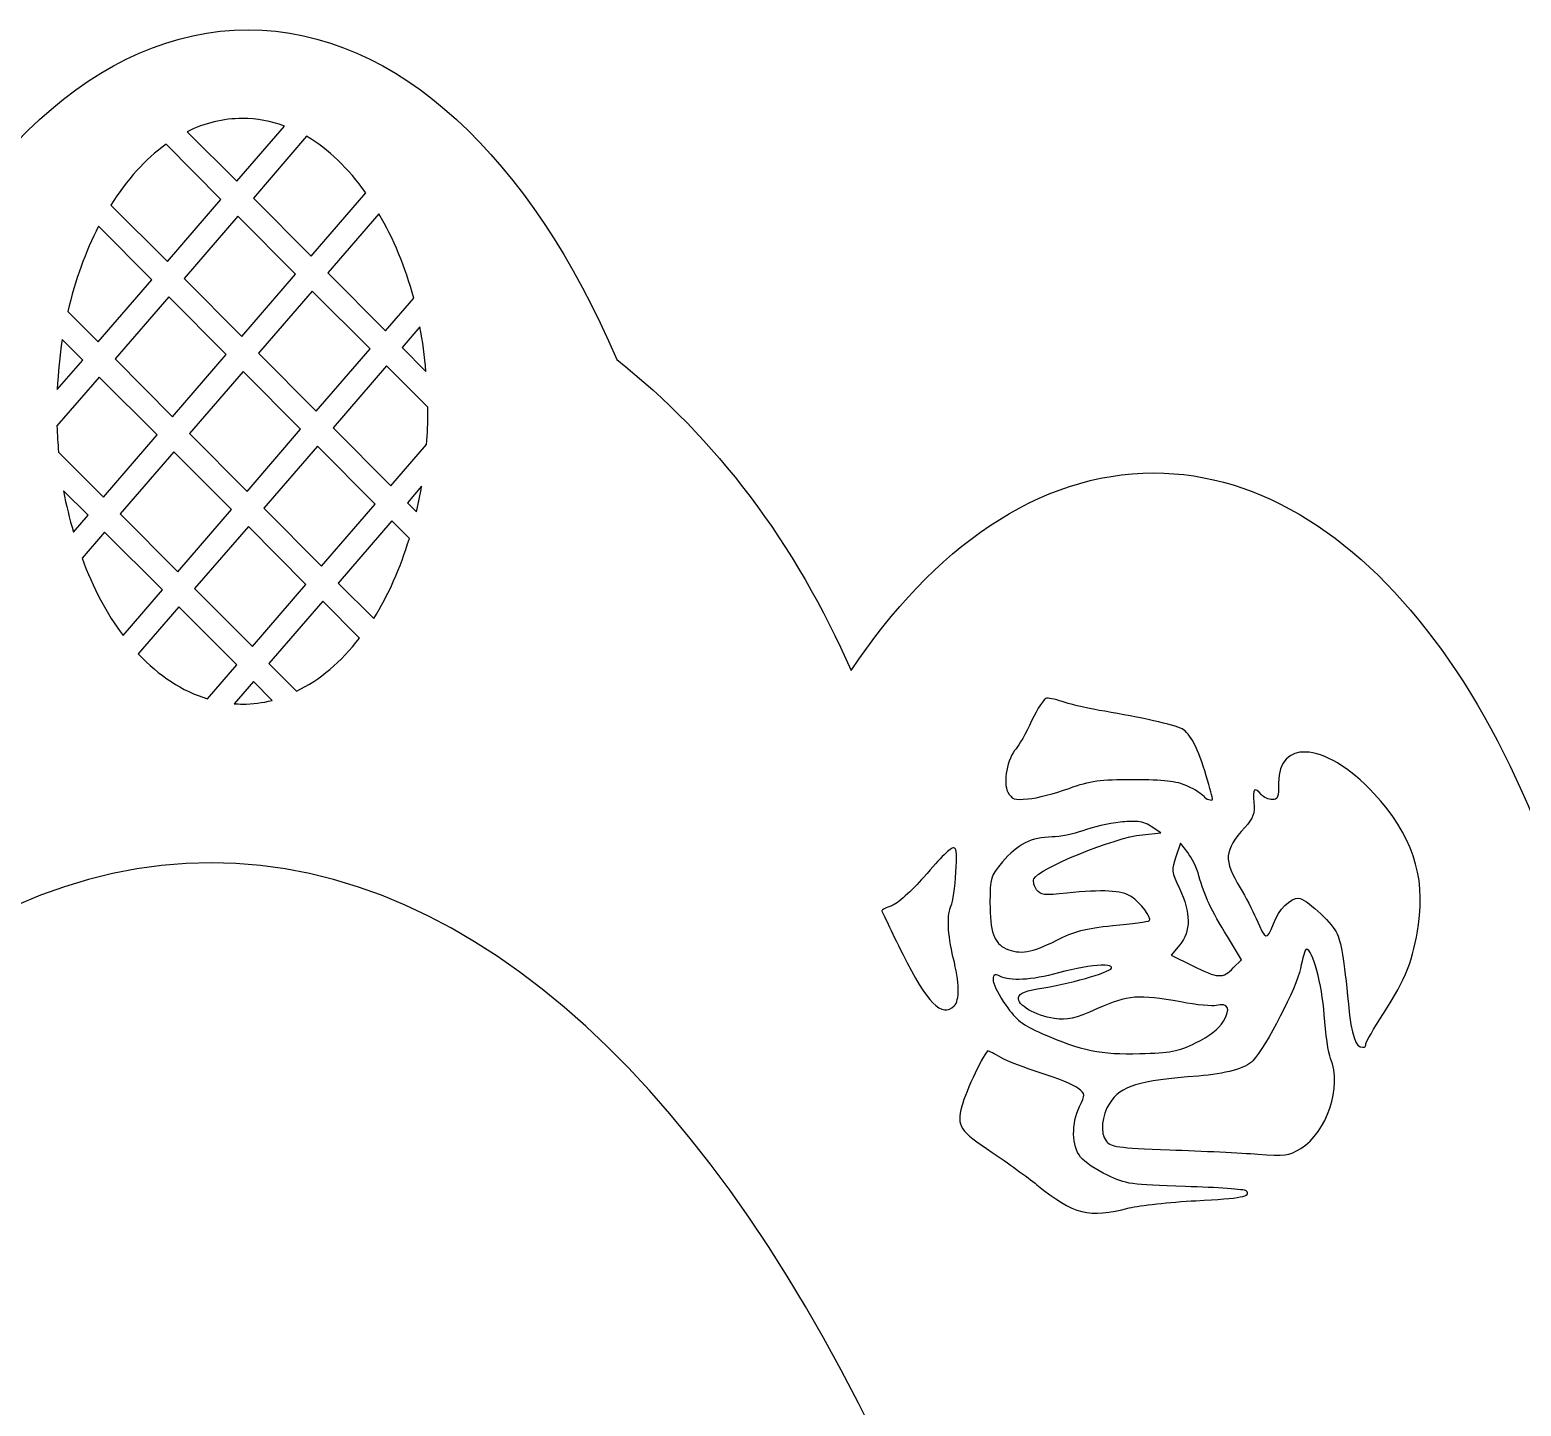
# Model space of a CAD drawing. Header units: centimetres. Extents: x -13.8 to 13.6, y -7 to 7.1.
# Drawn here: x -10.747 to -7.017, y 3.566 to 7.008 of the extents above; entities that cross this region are included whole.
import ezdxf

# ---------------------------------------------------------------- set-up
doc = ezdxf.new("R2010")
doc.units = ezdxf.units.CM
doc.header["$MEASUREMENT"] = 0
doc.layers.add('Layer 1', color=7, linetype='Continuous')

msp = doc.modelspace()

# ---------------------------------------------------------------- linework, layer by layer
at = {"layer": 'Layer 1', "lineweight": 25}
for points, knots in [([(-10.20109, 7.00752), (-10.57569, 7.00752), (-10.90926, 6.68442), (-11.123, 6.18318), (-11.123, 6.18318), (-11.36048, 5.99636), (-11.55765, 5.74036), (-11.69516, 5.43739), (-11.69516, 5.43739), (-11.89723, 5.72637), (-12.15137, 5.89958), (-12.42855, 5.89958), (-12.42855, 5.89958), (-12.96993, 5.89958), (-13.42716, 5.24048), (-13.56957, 4.34185), (-13.56957, 4.34185), (-13.56957, 4.34185), (-13.61587, 4.34185), (-13.61587, 4.34185), (-13.61587, 4.34185), (-13.61587, 4.34185), (-13.61587, 3.74819), (-13.61587, 3.74819), (-13.61587, 3.74819), (-13.61587, 3.74819), (-13.61587, -4.83589), (-13.61587, -4.83589), (-13.61587, -4.83589), (-13.61587, -4.83589), (-13.61587, -6.55651), (-13.61587, -6.55651), (-13.61587, -6.55651), (-13.61587, -6.55651), (-13.61587, -7.00796), (-13.61587, -7.00796), (-13.61587, -7.00796), (-13.61587, -7.00796), (-11.86714, -7.00796), (-11.86714, -7.00796), (-11.86714, -7.00796), (-11.86714, -7.00796), (-11.86714, -6.55651), (-11.86714, -6.55651), (-11.86714, -6.55651), (-11.86714, -6.55651), (-8.53504, -6.55651), (-8.53504, -6.55651), (-8.53504, -6.55651), (-8.53504, -6.55651), (-8.53504, -7.00796), (-8.53504, -7.00796), (-8.53504, -7.00796), (-8.53504, -7.00796), (-6.82352, -7.00796), (-6.82352, -7.00796), (-6.82352, -7.00796), (-6.82352, -7.00796), (-6.78631, -7.00796), (-6.78631, -7.00796), (-6.78631, -7.00796), (-6.78631, -7.00796), (-5.07479, -7.00796), (-5.07479, -7.00796), (-5.07479, -7.00796), (-5.07479, -7.00796), (-5.07479, -6.55651), (-5.07479, -6.55651), (-5.07479, -6.55651), (-5.07479, -6.55651), (-1.74269, -6.55651), (-1.74269, -6.55651), (-1.74269, -6.55651), (-1.74269, -6.55651), (-1.74269, -7.00796), (-1.74269, -7.00796), (-1.74269, -7.00796), (-1.74269, -7.00796), (0.00604, -7.00796), (0.00604, -7.00796), (0.00604, -7.00796), (0.00604, -7.00796), (1.70681, -7.00796), (1.70681, -7.00796), (1.70681, -7.00796), (1.70681, -7.00796), (1.70681, -6.55651), (1.70681, -6.55651), (1.70681, -6.55651), (1.70681, -6.55651), (5.03891, -6.55651), (5.03891, -6.55651), (5.03891, -6.55651), (5.03891, -6.55651), (5.03891, -7.00796), (5.03891, -7.00796), (5.03891, -7.00796), (5.03891, -7.00796), (6.78764, -7.00796), (6.78764, -7.00796), (6.78764, -7.00796), (6.78764, -7.00796), (8.49834, -7.00796), (8.49834, -7.00796), (8.49834, -7.00796), (8.49834, -7.00796), (8.49834, -6.55651), (8.49834, -6.55651), (8.49834, -6.55651), (8.49834, -6.55651), (11.83044, -6.55651), (11.83044, -6.55651), (11.83044, -6.55651), (11.83044, -6.55651), (11.83044, -7.00796), (11.83044, -7.00796), (11.83044, -7.00796), (11.83044, -7.00796), (13.57917, -7.00796), (13.57917, -7.00796), (13.57917, -7.00796), (13.57917, -7.00796), (13.57917, -6.55651), (13.57917, -6.55651), (13.57917, -6.55651), (13.57917, -6.55651), (13.57917, -4.83589), (13.57917, -4.83589), (13.57917, -4.83589), (13.57917, -4.83589), (13.57917, 3.21654), (13.57917, 3.21654), (13.57917, 3.21654), (13.60302, 3.38651), (13.61555, 3.56482), (13.61555, 3.74819), (13.61555, 3.74819), (13.61556, 3.93156), (13.60303, 4.10904), (13.57917, 4.27901), (13.57917, 4.27901), (13.57917, 4.27901), (13.57917, 4.34185), (13.57917, 4.34185), (13.57917, 4.34185), (13.57917, 4.34185), (13.56925, 4.34185), (13.56925, 4.34185), (13.56925, 4.34185), (13.42685, 5.24048), (12.97044, 5.89958), (12.42906, 5.89958), (12.42906, 5.89958), (12.14171, 5.89958), (11.87792, 5.71345), (11.67252, 5.40514), (11.67252, 5.40514), (11.53455, 5.72194), (11.33203, 5.98987), (11.0863, 6.18318), (11.0863, 6.18318), (10.87255, 6.68442), (10.53899, 7.00752), (10.16439, 7.00752), (10.16439, 7.00752), (9.7898, 7.00752), (9.45705, 6.68442), (9.24331, 6.18318), (9.24331, 6.18318), (9.00583, 5.99636), (8.80783, 5.74036), (8.67032, 5.43739), (8.67032, 5.43739), (8.46825, 5.72637), (8.21411, 5.89958), (7.93693, 5.89958), (7.93693, 5.89958), (7.39555, 5.89958), (6.93914, 5.24048), (6.79674, 4.34185), (6.79674, 4.34185), (6.79674, 4.34185), (6.77772, 4.34185), (6.77772, 4.34185), (6.77772, 4.34185), (6.63532, 5.24048), (6.17892, 5.89958), (5.63753, 5.89958), (5.63753, 5.89958), (5.35021, 5.89958), (5.08639, 5.71345), (4.88099, 5.40514), (4.88099, 5.40514), (4.74303, 5.72194), (4.54051, 5.98987), (4.29477, 6.18318), (4.29477, 6.18318), (4.08103, 6.68442), (3.74746, 7.00752), (3.37286, 7.00752), (3.37286, 7.00752), (2.99827, 7.00752), (2.66552, 6.68442), (2.45178, 6.18318), (2.45178, 6.18318), (2.2143, 5.99636), (2.0163, 5.74036), (1.87879, 5.43739), (1.87879, 5.43739), (1.67672, 5.72637), (1.42258, 5.89958), (1.1454, 5.89958), (1.1454, 5.89958), (0.60401, 5.89958), (0.14761, 5.24048), (0.00521, 4.34185), (0.00521, 4.34185), (0.00521, 4.34185), (-0.00471, 4.34185), (-0.00471, 4.34185), (-0.00471, 4.34185), (-0.14711, 5.24048), (-0.60268, 5.89958), (-1.14407, 5.89958), (-1.14407, 5.89958), (-1.43139, 5.89958), (-1.69604, 5.71345), (-1.90144, 5.40514), (-1.90144, 5.40514), (-2.0394, 5.72194), (-2.2411, 5.98987), (-2.48683, 6.18318), (-2.48683, 6.18318), (-2.70058, 6.68442), (-3.03414, 7.00752), (-3.40874, 7.00752), (-3.40874, 7.00752), (-3.78333, 7.00752), (-4.1169, 6.68442), (-4.33065, 6.18318), (-4.33065, 6.18318), (-4.56812, 5.99636), (-4.7653, 5.74036), (-4.90281, 5.43739), (-4.90281, 5.43739), (-5.10488, 5.72637), (-5.35902, 5.89958), (-5.6362, 5.89958), (-5.6362, 5.89958), (-6.17759, 5.89958), (-6.63481, 5.24048), (-6.77722, 4.34185), (-6.77722, 4.34185), (-6.77722, 4.34185), (-6.78632, 4.34185), (-6.78632, 4.34185), (-6.78632, 4.34185), (-6.78632, 4.34185), (-6.79624, 4.34185), (-6.79624, 4.34185), (-6.79624, 4.34185), (-6.93864, 5.24048), (-7.39505, 5.89958), (-7.93643, 5.89958), (-7.93643, 5.89958), (-8.22375, 5.89958), (-8.48757, 5.71345), (-8.69297, 5.40514), (-8.69297, 5.40514), (-8.83093, 5.72194), (-9.03346, 5.98987), (-9.27919, 6.18318), (-9.27919, 6.18318), (-9.49294, 6.68442), (-9.8265, 7.00752), (-10.2011, 7.00752), (-10.2011, 7.00752), (-10.2011, 7.00752), (-10.20109, 7.00752), (-10.20109, 7.00752)], [0, 0, 0, 0, 0.0140845, 0.0140845, 0.0140845, 0.0140845, 0.028169, 0.028169, 0.028169, 0.028169, 0.0422535, 0.0422535, 0.0422535, 0.0422535, 0.056338, 0.056338, 0.056338, 0.056338, 0.0704225, 0.0704225, 0.0704225, 0.0704225, 0.084507, 0.084507, 0.084507, 0.084507, 0.0985915, 0.0985915, 0.0985915, 0.0985915, 0.1126761, 0.1126761, 0.1126761, 0.1126761, 0.1267606, 0.1267606, 0.1267606, 0.1267606, 0.1408451, 0.1408451, 0.1408451, 0.1408451, 0.1549296, 0.1549296, 0.1549296, 0.1549296, 0.1690141, 0.1690141, 0.1690141, 0.1690141, 0.1830986, 0.1830986, 0.1830986, 0.1830986, 0.1971831, 0.1971831, 0.1971831, 0.1971831, 0.2112676, 0.2112676, 0.2112676, 0.2112676, 0.2253521, 0.2253521, 0.2253521, 0.2253521, 0.2394366, 0.2394366, 0.2394366, 0.2394366, 0.2535211, 0.2535211, 0.2535211, 0.2535211, 0.2676056, 0.2676056, 0.2676056, 0.2676056, 0.2816901, 0.2816901, 0.2816901, 0.2816901, 0.2957746, 0.2957746, 0.2957746, 0.2957746, 0.3098592, 0.3098592, 0.3098592, 0.3098592, 0.3239437, 0.3239437, 0.3239437, 0.3239437, 0.3380282, 0.3380282, 0.3380282, 0.3380282, 0.3521127, 0.3521127, 0.3521127, 0.3521127, 0.3661972, 0.3661972, 0.3661972, 0.3661972, 0.3802817, 0.3802817, 0.3802817, 0.3802817, 0.3943662, 0.3943662, 0.3943662, 0.3943662, 0.4084507, 0.4084507, 0.4084507, 0.4084507, 0.4225352, 0.4225352, 0.4225352, 0.4225352, 0.4366197, 0.4366197, 0.4366197, 0.4366197, 0.4507042, 0.4507042, 0.4507042, 0.4507042, 0.4647887, 0.4647887, 0.4647887, 0.4647887, 0.4788732, 0.4788732, 0.4788732, 0.4788732, 0.4929577, 0.4929577, 0.4929577, 0.4929577, 0.5070423, 0.5070423, 0.5070423, 0.5070423, 0.5211268, 0.5211268, 0.5211268, 0.5211268, 0.5352113, 0.5352113, 0.5352113, 0.5352113, 0.5492958, 0.5492958, 0.5492958, 0.5492958, 0.5633803, 0.5633803, 0.5633803, 0.5633803, 0.5774648, 0.5774648, 0.5774648, 0.5774648, 0.5915493, 0.5915493, 0.5915493, 0.5915493, 0.6056338, 0.6056338, 0.6056338, 0.6056338, 0.6197183, 0.6197183, 0.6197183, 0.6197183, 0.6338028, 0.6338028, 0.6338028, 0.6338028, 0.6478873, 0.6478873, 0.6478873, 0.6478873, 0.6619718, 0.6619718, 0.6619718, 0.6619718, 0.6760563, 0.6760563, 0.6760563, 0.6760563, 0.6901408, 0.6901408, 0.6901408, 0.6901408, 0.7042254, 0.7042254, 0.7042254, 0.7042254, 0.7183099, 0.7183099, 0.7183099, 0.7183099, 0.7323944, 0.7323944, 0.7323944, 0.7323944, 0.7464789, 0.7464789, 0.7464789, 0.7464789, 0.7605634, 0.7605634, 0.7605634, 0.7605634, 0.7746479, 0.7746479, 0.7746479, 0.7746479, 0.7887324, 0.7887324, 0.7887324, 0.7887324, 0.8028169, 0.8028169, 0.8028169, 0.8028169, 0.8169014, 0.8169014, 0.8169014, 0.8169014, 0.8309859, 0.8309859, 0.8309859, 0.8309859, 0.8450704, 0.8450704, 0.8450704, 0.8450704, 0.8591549, 0.8591549, 0.8591549, 0.8591549, 0.8732394, 0.8732394, 0.8732394, 0.8732394, 0.8873239, 0.8873239, 0.8873239, 0.8873239, 0.9014085, 0.9014085, 0.9014085, 0.9014085, 0.915493, 0.915493, 0.915493, 0.915493, 0.9295775, 0.9295775, 0.9295775, 0.9295775, 0.943662, 0.943662, 0.943662, 0.943662, 0.9577465, 0.9577465, 0.9577465, 0.9577465, 0.971831, 0.971831, 0.971831, 0.971831, 1, 1, 1, 1]), ([(-10.20109, 7.00752), (-10.57569, 7.00752), (-10.90926, 6.68442), (-11.123, 6.18318), (-11.123, 6.18318), (-11.36048, 5.99636), (-11.55765, 5.74036), (-11.69516, 5.43739), (-11.69516, 5.43739), (-11.89723, 5.72637), (-12.15137, 5.89958), (-12.42855, 5.89958), (-12.42855, 5.89958), (-12.96993, 5.89958), (-13.42716, 5.24048), (-13.56957, 4.34185), (-13.56957, 4.34185), (-13.56957, 4.34185), (-13.61587, 4.34185), (-13.61587, 4.34185), (-13.61587, 4.34185), (-13.61587, 4.34185), (-13.61587, 3.74819), (-13.61587, 3.74819), (-13.61587, 3.74819), (-13.61587, 3.74819), (-13.61587, -4.83589), (-13.61587, -4.83589), (-13.61587, -4.83589), (-13.61587, -4.83589), (-13.61587, -6.55651), (-13.61587, -6.55651), (-13.61587, -6.55651), (-13.61587, -6.55651), (-13.61587, -7.00796), (-13.61587, -7.00796), (-13.61587, -7.00796), (-13.61587, -7.00796), (-11.86714, -7.00796), (-11.86714, -7.00796), (-11.86714, -7.00796), (-11.86714, -7.00796), (-11.86714, -6.55651), (-11.86714, -6.55651), (-11.86714, -6.55651), (-11.86714, -6.55651), (-8.53504, -6.55651), (-8.53504, -6.55651), (-8.53504, -6.55651), (-8.53504, -6.55651), (-8.53504, -7.00796), (-8.53504, -7.00796), (-8.53504, -7.00796), (-8.53504, -7.00796), (-6.82352, -7.00796), (-6.82352, -7.00796), (-6.82352, -7.00796), (-6.82352, -7.00796), (-6.78631, -7.00796), (-6.78631, -7.00796), (-6.78631, -7.00796), (-6.78631, -7.00796), (-5.07479, -7.00796), (-5.07479, -7.00796), (-5.07479, -7.00796), (-5.07479, -7.00796), (-5.07479, -6.55651), (-5.07479, -6.55651), (-5.07479, -6.55651), (-5.07479, -6.55651), (-1.74269, -6.55651), (-1.74269, -6.55651), (-1.74269, -6.55651), (-1.74269, -6.55651), (-1.74269, -7.00796), (-1.74269, -7.00796), (-1.74269, -7.00796), (-1.74269, -7.00796), (0.00604, -7.00796), (0.00604, -7.00796), (0.00604, -7.00796), (0.00604, -7.00796), (1.70681, -7.00796), (1.70681, -7.00796), (1.70681, -7.00796), (1.70681, -7.00796), (1.70681, -6.55651), (1.70681, -6.55651), (1.70681, -6.55651), (1.70681, -6.55651), (5.03891, -6.55651), (5.03891, -6.55651), (5.03891, -6.55651), (5.03891, -6.55651), (5.03891, -7.00796), (5.03891, -7.00796), (5.03891, -7.00796), (5.03891, -7.00796), (6.78764, -7.00796), (6.78764, -7.00796), (6.78764, -7.00796), (6.78764, -7.00796), (8.49834, -7.00796), (8.49834, -7.00796), (8.49834, -7.00796), (8.49834, -7.00796), (8.49834, -6.55651), (8.49834, -6.55651), (8.49834, -6.55651), (8.49834, -6.55651), (11.83044, -6.55651), (11.83044, -6.55651), (11.83044, -6.55651), (11.83044, -6.55651), (11.83044, -7.00796), (11.83044, -7.00796), (11.83044, -7.00796), (11.83044, -7.00796), (13.57917, -7.00796), (13.57917, -7.00796), (13.57917, -7.00796), (13.57917, -7.00796), (13.57917, -6.55651), (13.57917, -6.55651), (13.57917, -6.55651), (13.57917, -6.55651), (13.57917, -4.83589), (13.57917, -4.83589), (13.57917, -4.83589), (13.57917, -4.83589), (13.57917, 3.21654), (13.57917, 3.21654), (13.57917, 3.21654), (13.60302, 3.38651), (13.61555, 3.56482), (13.61555, 3.74819), (13.61555, 3.74819), (13.61556, 3.93156), (13.60303, 4.10904), (13.57917, 4.27901), (13.57917, 4.27901), (13.57917, 4.27901), (13.57917, 4.34185), (13.57917, 4.34185), (13.57917, 4.34185), (13.57917, 4.34185), (13.56925, 4.34185), (13.56925, 4.34185), (13.56925, 4.34185), (13.42685, 5.24048), (12.97044, 5.89958), (12.42906, 5.89958), (12.42906, 5.89958), (12.14171, 5.89958), (11.87791, 5.71345), (11.67251, 5.40514), (11.67251, 5.40514), (11.53454, 5.72194), (11.33202, 5.98987), (11.08629, 6.18318), (11.08629, 6.18318), (10.87254, 6.68442), (10.53898, 7.00752), (10.16438, 7.00752), (10.16438, 7.00752), (9.78979, 7.00752), (9.45704, 6.68442), (9.2433, 6.18318), (9.2433, 6.18318), (9.00582, 5.99636), (8.80782, 5.74036), (8.67031, 5.43739), (8.67031, 5.43739), (8.46824, 5.72637), (8.2141, 5.89958), (7.93692, 5.89958), (7.93692, 5.89958), (7.39554, 5.89958), (6.93913, 5.24048), (6.79673, 4.34185), (6.79673, 4.34185), (6.79673, 4.34185), (6.77771, 4.34185), (6.77771, 4.34185), (6.77771, 4.34185), (6.63531, 5.24048), (6.17891, 5.89958), (5.63752, 5.89958), (5.63752, 5.89958), (5.3502, 5.89958), (5.08638, 5.71345), (4.88098, 5.40514), (4.88098, 5.40514), (4.74302, 5.72194), (4.5405, 5.98987), (4.29476, 6.18318), (4.29476, 6.18318), (4.08102, 6.68442), (3.74745, 7.00752), (3.37285, 7.00752), (3.37285, 7.00752), (2.99826, 7.00752), (2.66551, 6.68442), (2.45177, 6.18318), (2.45177, 6.18318), (2.21429, 5.99636), (2.01629, 5.74036), (1.87878, 5.43739), (1.87878, 5.43739), (1.67671, 5.72637), (1.42257, 5.89958), (1.14539, 5.89958), (1.14539, 5.89958), (0.604, 5.89958), (0.1476, 5.24048), (0.0052, 4.34185), (0.0052, 4.34185), (0.0052, 4.34185), (-0.00472, 4.34185), (-0.00472, 4.34185), (-0.00472, 4.34185), (-0.14712, 5.24048), (-0.60269, 5.89958), (-1.14408, 5.89958), (-1.14408, 5.89958), (-1.4314, 5.89958), (-1.69605, 5.71345), (-1.90145, 5.40514), (-1.90145, 5.40514), (-2.03941, 5.72194), (-2.24111, 5.98987), (-2.48684, 6.18318), (-2.48684, 6.18318), (-2.70059, 6.68442), (-3.03415, 7.00752), (-3.40875, 7.00752), (-3.40875, 7.00752), (-3.78334, 7.00752), (-4.11691, 6.68442), (-4.33066, 6.18318), (-4.33066, 6.18318), (-4.56813, 5.99636), (-4.76531, 5.74036), (-4.90282, 5.43739), (-4.90282, 5.43739), (-5.10489, 5.72637), (-5.35903, 5.89958), (-5.63621, 5.89958), (-5.63621, 5.89958), (-6.1776, 5.89958), (-6.63482, 5.24048), (-6.77723, 4.34185), (-6.77723, 4.34185), (-6.77723, 4.34185), (-6.78633, 4.34185), (-6.78633, 4.34185), (-6.78633, 4.34185), (-6.78633, 4.34185), (-6.79625, 4.34185), (-6.79625, 4.34185), (-6.79625, 4.34185), (-6.93865, 5.24048), (-7.39506, 5.89958), (-7.93644, 5.89958), (-7.93644, 5.89958), (-8.22376, 5.89958), (-8.48759, 5.71345), (-8.69298, 5.40514), (-8.69298, 5.40514), (-8.83094, 5.72194), (-9.03346, 5.98987), (-9.2792, 6.18318), (-9.2792, 6.18318), (-9.49295, 6.68442), (-9.82651, 7.00752), (-10.20111, 7.00752), (-10.20111, 7.00752), (-10.20111, 7.00752), (-10.20109, 7.00752), (-10.20109, 7.00752)], [0, 0, 0, 0, 0.0140845, 0.0140845, 0.0140845, 0.0140845, 0.028169, 0.028169, 0.028169, 0.028169, 0.0422535, 0.0422535, 0.0422535, 0.0422535, 0.056338, 0.056338, 0.056338, 0.056338, 0.0704225, 0.0704225, 0.0704225, 0.0704225, 0.084507, 0.084507, 0.084507, 0.084507, 0.0985915, 0.0985915, 0.0985915, 0.0985915, 0.1126761, 0.1126761, 0.1126761, 0.1126761, 0.1267606, 0.1267606, 0.1267606, 0.1267606, 0.1408451, 0.1408451, 0.1408451, 0.1408451, 0.1549296, 0.1549296, 0.1549296, 0.1549296, 0.1690141, 0.1690141, 0.1690141, 0.1690141, 0.1830986, 0.1830986, 0.1830986, 0.1830986, 0.1971831, 0.1971831, 0.1971831, 0.1971831, 0.2112676, 0.2112676, 0.2112676, 0.2112676, 0.2253521, 0.2253521, 0.2253521, 0.2253521, 0.2394366, 0.2394366, 0.2394366, 0.2394366, 0.2535211, 0.2535211, 0.2535211, 0.2535211, 0.2676056, 0.2676056, 0.2676056, 0.2676056, 0.2816901, 0.2816901, 0.2816901, 0.2816901, 0.2957746, 0.2957746, 0.2957746, 0.2957746, 0.3098592, 0.3098592, 0.3098592, 0.3098592, 0.3239437, 0.3239437, 0.3239437, 0.3239437, 0.3380282, 0.3380282, 0.3380282, 0.3380282, 0.3521127, 0.3521127, 0.3521127, 0.3521127, 0.3661972, 0.3661972, 0.3661972, 0.3661972, 0.3802817, 0.3802817, 0.3802817, 0.3802817, 0.3943662, 0.3943662, 0.3943662, 0.3943662, 0.4084507, 0.4084507, 0.4084507, 0.4084507, 0.4225352, 0.4225352, 0.4225352, 0.4225352, 0.4366197, 0.4366197, 0.4366197, 0.4366197, 0.4507042, 0.4507042, 0.4507042, 0.4507042, 0.4647887, 0.4647887, 0.4647887, 0.4647887, 0.4788732, 0.4788732, 0.4788732, 0.4788732, 0.4929577, 0.4929577, 0.4929577, 0.4929577, 0.5070423, 0.5070423, 0.5070423, 0.5070423, 0.5211268, 0.5211268, 0.5211268, 0.5211268, 0.5352113, 0.5352113, 0.5352113, 0.5352113, 0.5492958, 0.5492958, 0.5492958, 0.5492958, 0.5633803, 0.5633803, 0.5633803, 0.5633803, 0.5774648, 0.5774648, 0.5774648, 0.5774648, 0.5915493, 0.5915493, 0.5915493, 0.5915493, 0.6056338, 0.6056338, 0.6056338, 0.6056338, 0.6197183, 0.6197183, 0.6197183, 0.6197183, 0.6338028, 0.6338028, 0.6338028, 0.6338028, 0.6478873, 0.6478873, 0.6478873, 0.6478873, 0.6619718, 0.6619718, 0.6619718, 0.6619718, 0.6760563, 0.6760563, 0.6760563, 0.6760563, 0.6901408, 0.6901408, 0.6901408, 0.6901408, 0.7042254, 0.7042254, 0.7042254, 0.7042254, 0.7183099, 0.7183099, 0.7183099, 0.7183099, 0.7323944, 0.7323944, 0.7323944, 0.7323944, 0.7464789, 0.7464789, 0.7464789, 0.7464789, 0.7605634, 0.7605634, 0.7605634, 0.7605634, 0.7746479, 0.7746479, 0.7746479, 0.7746479, 0.7887324, 0.7887324, 0.7887324, 0.7887324, 0.8028169, 0.8028169, 0.8028169, 0.8028169, 0.8169014, 0.8169014, 0.8169014, 0.8169014, 0.8309859, 0.8309859, 0.8309859, 0.8309859, 0.8450704, 0.8450704, 0.8450704, 0.8450704, 0.8591549, 0.8591549, 0.8591549, 0.8591549, 0.8732394, 0.8732394, 0.8732394, 0.8732394, 0.8873239, 0.8873239, 0.8873239, 0.8873239, 0.9014085, 0.9014085, 0.9014085, 0.9014085, 0.915493, 0.915493, 0.915493, 0.915493, 0.9295775, 0.9295775, 0.9295775, 0.9295775, 0.943662, 0.943662, 0.943662, 0.943662, 0.9577465, 0.9577465, 0.9577465, 0.9577465, 0.971831, 0.971831, 0.971831, 0.971831, 1, 1, 1, 1]), ([(-10.21514, 6.78593), (-10.17897, 6.78593), (-10.14392, 6.77929), (-10.11013, 6.76691), (-10.11013, 6.76691), (-10.11013, 6.76691), (-10.22919, 6.62883), (-10.22919, 6.62883), (-10.22919, 6.62883), (-10.22919, 6.62883), (-10.35321, 6.75285), (-10.35321, 6.75285), (-10.35321, 6.75285), (-10.30958, 6.77428), (-10.26318, 6.78592), (-10.21513, 6.78592), (-10.21513, 6.78592), (-10.21513, 6.78592), (-10.21514, 6.78593), (-10.21514, 6.78593)], [0, 0, 0, 0, 0.1666667, 0.1666667, 0.1666667, 0.1666667, 0.3333333, 0.3333333, 0.3333333, 0.3333333, 0.5, 0.5, 0.5, 0.5, 0.6666667, 0.6666667, 0.6666667, 0.6666667, 1, 1, 1, 1]), ([(-10.40614, 6.72144), (-10.40614, 6.72144), (-10.26889, 6.58336), (-10.26889, 6.58336), (-10.26889, 6.58336), (-10.26889, 6.58336), (-10.40284, 6.42792), (-10.40284, 6.42792), (-10.40284, 6.42792), (-10.40284, 6.42792), (-10.54423, 6.56931), (-10.54423, 6.56931), (-10.54423, 6.56931), (-10.50453, 6.63225), (-10.4581, 6.68442), (-10.40615, 6.72145), (-10.40615, 6.72145), (-10.40615, 6.72145), (-10.40614, 6.72144), (-10.40614, 6.72144)], [0, 0, 0, 0, 0.1666667, 0.1666667, 0.1666667, 0.1666667, 0.3333333, 0.3333333, 0.3333333, 0.3333333, 0.5, 0.5, 0.5, 0.5, 0.6666667, 0.6666667, 0.6666667, 0.6666667, 1, 1, 1, 1]), ([(-10.05474, 6.74129), (-9.99959, 6.70923), (-9.94977, 6.6605), (-9.90674, 6.5999), (-9.90674, 6.5999), (-9.90674, 6.5999), (-10.04316, 6.44198), (-10.04316, 6.44198), (-10.04316, 6.44198), (-10.04316, 6.44198), (-10.18786, 6.58667), (-10.18786, 6.58667), (-10.18786, 6.58667), (-10.18786, 6.58667), (-10.05474, 6.74129), (-10.05474, 6.74129)], [0, 0, 0, 0, 0.2, 0.2, 0.2, 0.2, 0.4, 0.4, 0.4, 0.4, 0.6, 0.6, 0.6, 0.6, 1, 1, 1, 1]), ([(-10.22672, 6.54119), (-10.22672, 6.54119), (-10.08203, 6.3965), (-10.08203, 6.3965), (-10.08203, 6.3965), (-10.08203, 6.3965), (-10.2168, 6.24106), (-10.2168, 6.24106), (-10.2168, 6.24106), (-10.2168, 6.24106), (-10.36067, 6.38575), (-10.36067, 6.38575), (-10.36067, 6.38575), (-10.36067, 6.38575), (-10.22672, 6.54119), (-10.22672, 6.54119)], [0, 0, 0, 0, 0.2, 0.2, 0.2, 0.2, 0.4, 0.4, 0.4, 0.4, 0.6, 0.6, 0.6, 0.6, 1, 1, 1, 1]), ([(-9.87367, 6.54781), (-9.8376, 6.48577), (-9.80775, 6.41499), (-9.78685, 6.33614), (-9.78685, 6.33614), (-9.78685, 6.33614), (-9.85713, 6.25511), (-9.85713, 6.25511), (-9.85713, 6.25511), (-9.85713, 6.25511), (-10.00182, 6.3998), (-10.00182, 6.3998), (-10.00182, 6.3998), (-10.00182, 6.3998), (-9.87366, 6.5478), (-9.87366, 6.5478), (-9.87366, 6.5478), (-9.87366, 6.5478), (-9.87367, 6.54781), (-9.87367, 6.54781)], [0, 0, 0, 0, 0.1666667, 0.1666667, 0.1666667, 0.1666667, 0.3333333, 0.3333333, 0.3333333, 0.3333333, 0.5, 0.5, 0.5, 0.5, 0.6666667, 0.6666667, 0.6666667, 0.6666667, 1, 1, 1, 1]), ([(-10.57481, 6.51639), (-10.57481, 6.51639), (-10.44169, 6.38244), (-10.44169, 6.38244), (-10.44169, 6.38244), (-10.44169, 6.38244), (-10.57564, 6.227), (-10.57564, 6.227), (-10.57564, 6.227), (-10.57564, 6.227), (-10.65171, 6.30307), (-10.65171, 6.30307), (-10.65171, 6.30307), (-10.63365, 6.38128), (-10.60766, 6.45316), (-10.57482, 6.51639), (-10.57482, 6.51639), (-10.57482, 6.51639), (-10.57481, 6.51639), (-10.57481, 6.51639)], [0, 0, 0, 0, 0.1666667, 0.1666667, 0.1666667, 0.1666667, 0.3333333, 0.3333333, 0.3333333, 0.3333333, 0.5, 0.5, 0.5, 0.5, 0.6666667, 0.6666667, 0.6666667, 0.6666667, 1, 1, 1, 1]), ([(-10.39953, 6.34028), (-10.39953, 6.34028), (-10.25566, 6.19559), (-10.25566, 6.19559), (-10.25566, 6.19559), (-10.25566, 6.19559), (-10.38961, 6.04015), (-10.38961, 6.04015), (-10.38961, 6.04015), (-10.38961, 6.04015), (-10.53348, 6.18484), (-10.53348, 6.18484), (-10.53348, 6.18484), (-10.53348, 6.18484), (-10.39953, 6.34028), (-10.39953, 6.34028)], [0, 0, 0, 0, 0.2, 0.2, 0.2, 0.2, 0.4, 0.4, 0.4, 0.4, 0.6, 0.6, 0.6, 0.6, 1, 1, 1, 1]), ([(-10.04069, 6.35433), (-10.04069, 6.35433), (-9.89599, 6.20964), (-9.89599, 6.20964), (-9.89599, 6.20964), (-9.89599, 6.20964), (-10.03076, 6.0542), (-10.03076, 6.0542), (-10.03076, 6.0542), (-10.03076, 6.0542), (-10.17463, 6.19889), (-10.17463, 6.19889), (-10.17463, 6.19889), (-10.17463, 6.19889), (-10.04068, 6.35433), (-10.04068, 6.35433), (-10.04068, 6.35433), (-10.04068, 6.35433), (-10.04069, 6.35433), (-10.04069, 6.35433)], [0, 0, 0, 0, 0.1666667, 0.1666667, 0.1666667, 0.1666667, 0.3333333, 0.3333333, 0.3333333, 0.3333333, 0.5, 0.5, 0.5, 0.5, 0.6666667, 0.6666667, 0.6666667, 0.6666667, 1, 1, 1, 1]), ([(-10.66576, 6.23279), (-10.66576, 6.23279), (-10.6145, 6.18153), (-10.6145, 6.18153), (-10.6145, 6.18153), (-10.6145, 6.18153), (-10.67816, 6.10794), (-10.67816, 6.10794), (-10.67816, 6.10794), (-10.67614, 6.1507), (-10.67225, 6.19238), (-10.66576, 6.23279)], [0, 0, 0, 0, 0.25, 0.25, 0.25, 0.25, 0.5, 0.5, 0.5, 0.5, 1, 1, 1, 1]), ([(-9.77114, 6.26504), (-9.76425, 6.22902), (-9.75958, 6.19153), (-9.75626, 6.15342), (-9.75626, 6.15342), (-9.75626, 6.15342), (-9.81579, 6.21295), (-9.81579, 6.21295), (-9.81579, 6.21295), (-9.81579, 6.21295), (-9.77114, 6.26504), (-9.77114, 6.26504)], [0, 0, 0, 0, 0.25, 0.25, 0.25, 0.25, 0.5, 0.5, 0.5, 0.5, 1, 1, 1, 1]), ([(-9.85465, 6.16747), (-9.85465, 6.16747), (-9.7513, 6.06412), (-9.7513, 6.06412), (-9.7513, 6.06412), (-9.75127, 6.06049), (-9.7513, 6.05702), (-9.7513, 6.05337), (-9.7513, 6.05337), (-9.7513, 6.02524), (-9.75265, 5.99799), (-9.75461, 5.97069), (-9.75461, 5.97069), (-9.75461, 5.97069), (-9.84391, 5.86734), (-9.84391, 5.86734), (-9.84391, 5.86734), (-9.84391, 5.86734), (-9.9886, 6.01203), (-9.9886, 6.01203), (-9.9886, 6.01203), (-9.9886, 6.01203), (-9.85465, 6.16747), (-9.85465, 6.16747)], [0, 0, 0, 0, 0.1428571, 0.1428571, 0.1428571, 0.1428571, 0.2857143, 0.2857143, 0.2857143, 0.2857143, 0.4285714, 0.4285714, 0.4285714, 0.4285714, 0.5714286, 0.5714286, 0.5714286, 0.5714286, 0.7142857, 0.7142857, 0.7142857, 0.7142857, 1, 1, 1, 1]), ([(-10.57316, 6.13936), (-10.57316, 6.13936), (-10.42846, 5.99467), (-10.42846, 5.99467), (-10.42846, 5.99467), (-10.42846, 5.99467), (-10.56241, 5.83923), (-10.56241, 5.83923), (-10.56241, 5.83923), (-10.56241, 5.83923), (-10.67486, 5.95168), (-10.67486, 5.95168), (-10.67486, 5.95168), (-10.67678, 5.97323), (-10.6783, 5.99489), (-10.679, 6.017), (-10.679, 6.017), (-10.679, 6.017), (-10.57317, 6.13937), (-10.57317, 6.13937), (-10.57317, 6.13937), (-10.57317, 6.13937), (-10.57316, 6.13936), (-10.57316, 6.13936)], [0, 0, 0, 0, 0.1428571, 0.1428571, 0.1428571, 0.1428571, 0.2857143, 0.2857143, 0.2857143, 0.2857143, 0.4285714, 0.4285714, 0.4285714, 0.4285714, 0.5714286, 0.5714286, 0.5714286, 0.5714286, 0.7142857, 0.7142857, 0.7142857, 0.7142857, 1, 1, 1, 1]), ([(-10.21349, 6.15342), (-10.21349, 6.15342), (-10.06962, 6.00873), (-10.06962, 6.00873), (-10.06962, 6.00873), (-10.06962, 6.00873), (-10.20357, 5.85329), (-10.20357, 5.85329), (-10.20357, 5.85329), (-10.20357, 5.85329), (-10.34744, 5.99798), (-10.34744, 5.99798), (-10.34744, 5.99798), (-10.34744, 5.99798), (-10.21349, 6.15342), (-10.21349, 6.15342)], [0, 0, 0, 0, 0.2, 0.2, 0.2, 0.2, 0.4, 0.4, 0.4, 0.4, 0.6, 0.6, 0.6, 0.6, 1, 1, 1, 1]), ([(-10.3863, 5.9525), (-10.3863, 5.9525), (-10.24243, 5.80781), (-10.24243, 5.80781), (-10.24243, 5.80781), (-10.24243, 5.80781), (-10.37638, 5.65237), (-10.37638, 5.65237), (-10.37638, 5.65237), (-10.37638, 5.65237), (-10.52107, 5.79706), (-10.52107, 5.79706), (-10.52107, 5.79706), (-10.52107, 5.79706), (-10.3863, 5.9525), (-10.3863, 5.9525)], [0, 0, 0, 0, 0.2, 0.2, 0.2, 0.2, 0.4, 0.4, 0.4, 0.4, 0.6, 0.6, 0.6, 0.6, 1, 1, 1, 1]), ([(-10.02746, 5.96655), (-10.02746, 5.96655), (-9.88359, 5.82186), (-9.88359, 5.82186), (-9.88359, 5.82186), (-9.88359, 5.82186), (-10.01754, 5.66642), (-10.01754, 5.66642), (-10.01754, 5.66642), (-10.01754, 5.66642), (-10.16141, 5.81111), (-10.16141, 5.81111), (-10.16141, 5.81111), (-10.16141, 5.81111), (-10.02746, 5.96655), (-10.02746, 5.96655)], [0, 0, 0, 0, 0.2, 0.2, 0.2, 0.2, 0.4, 0.4, 0.4, 0.4, 0.6, 0.6, 0.6, 0.6, 1, 1, 1, 1]), ([(-9.76701, 5.86651), (-9.77069, 5.84453), (-9.77533, 5.82313), (-9.78024, 5.80202), (-9.78024, 5.80202), (-9.78024, 5.80202), (-9.80257, 5.82517), (-9.80257, 5.82517), (-9.80257, 5.82517), (-9.80257, 5.82517), (-9.76702, 5.86651), (-9.76702, 5.86651), (-9.76702, 5.86651), (-9.76702, 5.86651), (-9.76701, 5.86651), (-9.76701, 5.86651)], [0, 0, 0, 0, 0.2, 0.2, 0.2, 0.2, 0.4, 0.4, 0.4, 0.4, 0.6, 0.6, 0.6, 0.6, 1, 1, 1, 1]), ([(-10.66246, 5.85493), (-10.66246, 5.85493), (-10.60128, 5.79375), (-10.60128, 5.79375), (-10.60128, 5.79375), (-10.60128, 5.79375), (-10.63766, 5.75158), (-10.63766, 5.75158), (-10.63766, 5.75158), (-10.64728, 5.78487), (-10.65606, 5.8192), (-10.66246, 5.85493)], [0, 0, 0, 0, 0.25, 0.25, 0.25, 0.25, 0.5, 0.5, 0.5, 0.5, 1, 1, 1, 1]), ([(-10.55993, 5.75158), (-10.55993, 5.75158), (-10.41523, 5.60689), (-10.41523, 5.60689), (-10.41523, 5.60689), (-10.41523, 5.60689), (-10.51362, 5.49279), (-10.51362, 5.49279), (-10.51362, 5.49279), (-10.55469, 5.5471), (-10.58899, 5.61287), (-10.61615, 5.68627), (-10.61615, 5.68627), (-10.61615, 5.68627), (-10.55993, 5.75159), (-10.55993, 5.75159), (-10.55993, 5.75159), (-10.55993, 5.75159), (-10.55993, 5.75158), (-10.55993, 5.75158)], [0, 0, 0, 0, 0.1666667, 0.1666667, 0.1666667, 0.1666667, 0.3333333, 0.3333333, 0.3333333, 0.3333333, 0.5, 0.5, 0.5, 0.5, 0.6666667, 0.6666667, 0.6666667, 0.6666667, 1, 1, 1, 1]), ([(-10.20026, 5.76564), (-10.20026, 5.76564), (-10.05639, 5.62095), (-10.05639, 5.62095), (-10.05639, 5.62095), (-10.05639, 5.62095), (-10.19034, 5.46551), (-10.19034, 5.46551), (-10.19034, 5.46551), (-10.19034, 5.46551), (-10.33504, 5.6102), (-10.33504, 5.6102), (-10.33504, 5.6102), (-10.33504, 5.6102), (-10.20027, 5.76564), (-10.20027, 5.76564), (-10.20027, 5.76564), (-10.20027, 5.76564), (-10.20026, 5.76564), (-10.20026, 5.76564)], [0, 0, 0, 0, 0.1666667, 0.1666667, 0.1666667, 0.1666667, 0.3333333, 0.3333333, 0.3333333, 0.3333333, 0.5, 0.5, 0.5, 0.5, 0.6666667, 0.6666667, 0.6666667, 0.6666667, 1, 1, 1, 1]), ([(-9.84142, 5.77969), (-9.84142, 5.77969), (-9.7976, 5.73587), (-9.7976, 5.73587), (-9.7976, 5.73587), (-9.82037, 5.66152), (-9.8503, 5.59352), (-9.8869, 5.53578), (-9.8869, 5.53578), (-9.8869, 5.53578), (-9.97537, 5.62425), (-9.97537, 5.62425), (-9.97537, 5.62425), (-9.97537, 5.62425), (-9.84142, 5.77969), (-9.84142, 5.77969)], [0, 0, 0, 0, 0.2, 0.2, 0.2, 0.2, 0.4, 0.4, 0.4, 0.4, 0.6, 0.6, 0.6, 0.6, 1, 1, 1, 1]), ([(-10.37389, 5.56472), (-10.37389, 5.56472), (-10.2292, 5.42003), (-10.2292, 5.42003), (-10.2292, 5.42003), (-10.2292, 5.42003), (-10.30279, 5.33487), (-10.30279, 5.33487), (-10.30279, 5.33487), (-10.36572, 5.35387), (-10.42441, 5.39264), (-10.4756, 5.44732), (-10.4756, 5.44732), (-10.4756, 5.44732), (-10.3739, 5.56473), (-10.3739, 5.56473), (-10.3739, 5.56473), (-10.3739, 5.56473), (-10.37389, 5.56472), (-10.37389, 5.56472)], [0, 0, 0, 0, 0.1666667, 0.1666667, 0.1666667, 0.1666667, 0.3333333, 0.3333333, 0.3333333, 0.3333333, 0.5, 0.5, 0.5, 0.5, 0.6666667, 0.6666667, 0.6666667, 0.6666667, 1, 1, 1, 1]), ([(-10.01423, 5.57878), (-10.01423, 5.57878), (-9.92245, 5.48618), (-9.92245, 5.48618), (-9.92245, 5.48618), (-9.96838, 5.42711), (-10.02145, 5.38186), (-10.07955, 5.35389), (-10.07955, 5.35389), (-10.07955, 5.35389), (-10.149, 5.42334), (-10.149, 5.42334), (-10.149, 5.42334), (-10.149, 5.42334), (-10.01423, 5.57878), (-10.01423, 5.57878)], [0, 0, 0, 0, 0.2, 0.2, 0.2, 0.2, 0.4, 0.4, 0.4, 0.4, 0.6, 0.6, 0.6, 0.6, 1, 1, 1, 1]), ([(-10.18786, 5.37786), (-10.18786, 5.37786), (-10.14073, 5.33073), (-10.14073, 5.33073), (-10.14073, 5.33073), (-10.16504, 5.32453), (-10.18972, 5.32163), (-10.21514, 5.32163), (-10.21514, 5.32163), (-10.22205, 5.32163), (-10.22898, 5.32199), (-10.23581, 5.32246), (-10.23581, 5.32246), (-10.23581, 5.32246), (-10.18785, 5.37786), (-10.18785, 5.37786), (-10.18785, 5.37786), (-10.18785, 5.37786), (-10.18786, 5.37786), (-10.18786, 5.37786)], [0, 0, 0, 0, 0.1666667, 0.1666667, 0.1666667, 0.1666667, 0.3333333, 0.3333333, 0.3333333, 0.3333333, 0.5, 0.5, 0.5, 0.5, 0.6666667, 0.6666667, 0.6666667, 0.6666667, 1, 1, 1, 1]), ([(-8.20349, 5.33652), (-8.19696, 5.33652), (-8.17657, 5.33197), (-8.15801, 5.32577), (-8.15801, 5.32577), (-8.13945, 5.31957), (-8.09471, 5.30936), (-8.05879, 5.30345), (-8.05879, 5.30345), (-7.97289, 5.28932), (-7.88421, 5.26942), (-7.86531, 5.25963), (-7.86531, 5.25963), (-7.84518, 5.2492), (-7.82483, 5.20994), (-7.80495, 5.14222), (-7.80495, 5.14222), (-7.79598, 5.11165), (-7.78924, 5.08552), (-7.78924, 5.08434), (-7.78924, 5.08434), (-7.78924, 5.07798), (-7.80649, 5.08378), (-7.81157, 5.09178), (-7.81157, 5.09178), (-7.81484, 5.09693), (-7.83315, 5.10867), (-7.85291, 5.11741), (-7.85291, 5.11741), (-7.88111, 5.12989), (-7.90983, 5.13297), (-7.98686, 5.13312), (-7.98686, 5.13312), (-8.07176, 5.13328), (-8.09361, 5.13031), (-8.14809, 5.1108), (-8.14809, 5.1108), (-8.18272, 5.0984), (-8.22889, 5.08632), (-8.25062, 5.08434), (-8.25062, 5.08434), (-8.28541, 5.08117), (-8.29113, 5.08362), (-8.30106, 5.1017), (-8.30106, 5.1017), (-8.31378, 5.12487), (-8.30231, 5.18603), (-8.28039, 5.21001), (-8.28039, 5.21001), (-8.2738, 5.21722), (-8.25609, 5.24818), (-8.24153, 5.27946), (-8.24153, 5.27946), (-8.22697, 5.31074), (-8.21003, 5.33651), (-8.2035, 5.33651), (-8.2035, 5.33651), (-8.2035, 5.33651), (-8.20349, 5.33652), (-8.20349, 5.33652)], [0, 0, 0, 0, 0.0625, 0.0625, 0.0625, 0.0625, 0.125, 0.125, 0.125, 0.125, 0.1875, 0.1875, 0.1875, 0.1875, 0.25, 0.25, 0.25, 0.25, 0.3125, 0.3125, 0.3125, 0.3125, 0.375, 0.375, 0.375, 0.375, 0.4375, 0.4375, 0.4375, 0.4375, 0.5, 0.5, 0.5, 0.5, 0.5625, 0.5625, 0.5625, 0.5625, 0.625, 0.625, 0.625, 0.625, 0.6875, 0.6875, 0.6875, 0.6875, 0.75, 0.75, 0.75, 0.75, 0.8125, 0.8125, 0.8125, 0.8125, 0.875, 0.875, 0.875, 0.875, 1, 1, 1, 1]), ([(-7.55608, 5.20174), (-7.51029, 5.20035), (-7.44728, 5.16469), (-7.38493, 5.09756), (-7.38493, 5.09756), (-7.29083, 4.99624), (-7.25592, 4.89291), (-7.27414, 4.77014), (-7.27414, 4.77014), (-7.28714, 4.68255), (-7.30547, 4.63527), (-7.36178, 4.54772), (-7.36178, 4.54772), (-7.38585, 4.51029), (-7.4056, 4.47637), (-7.4056, 4.47165), (-7.4056, 4.47165), (-7.4056, 4.46693), (-7.40884, 4.46338), (-7.41304, 4.46338), (-7.41304, 4.46338), (-7.43145, 4.46338), (-7.4417, 4.49199), (-7.44942, 4.57087), (-7.44942, 4.57087), (-7.4608, 4.68728), (-7.46686, 4.72649), (-7.48001, 4.75194), (-7.48001, 4.75194), (-7.4936, 4.77825), (-7.5579, 4.83628), (-7.57344, 4.83628), (-7.57344, 4.83628), (-7.59595, 4.83628), (-7.62239, 4.80933), (-7.6371, 4.77179), (-7.6371, 4.77179), (-7.65383, 4.72909), (-7.65624, 4.73001), (-7.68009, 4.78502), (-7.68009, 4.78502), (-7.68919, 4.80602), (-7.70706, 4.84092), (-7.71978, 4.86191), (-7.71978, 4.86191), (-7.76241, 4.93228), (-7.76069, 4.95436), (-7.7082, 5.01322), (-7.7082, 5.01322), (-7.68732, 5.03663), (-7.68327, 5.04857), (-7.68588, 5.07523), (-7.68588, 5.07523), (-7.68931, 5.11026), (-7.68421, 5.11544), (-7.66686, 5.09507), (-7.66686, 5.09507), (-7.6609, 5.08807), (-7.64857, 5.08267), (-7.63958, 5.08267), (-7.63958, 5.08267), (-7.62577, 5.08267), (-7.62387, 5.089), (-7.62387, 5.12484), (-7.62387, 5.12484), (-7.62387, 5.17788), (-7.59648, 5.20296), (-7.55607, 5.20173), (-7.55607, 5.20173), (-7.55607, 5.20173), (-7.55608, 5.20174), (-7.55608, 5.20174)], [0, 0, 0, 0, 0.0526316, 0.0526316, 0.0526316, 0.0526316, 0.1052632, 0.1052632, 0.1052632, 0.1052632, 0.1578947, 0.1578947, 0.1578947, 0.1578947, 0.2105263, 0.2105263, 0.2105263, 0.2105263, 0.2631579, 0.2631579, 0.2631579, 0.2631579, 0.3157895, 0.3157895, 0.3157895, 0.3157895, 0.3684211, 0.3684211, 0.3684211, 0.3684211, 0.4210526, 0.4210526, 0.4210526, 0.4210526, 0.4736842, 0.4736842, 0.4736842, 0.4736842, 0.5263158, 0.5263158, 0.5263158, 0.5263158, 0.5789474, 0.5789474, 0.5789474, 0.5789474, 0.6315789, 0.6315789, 0.6315789, 0.6315789, 0.6842105, 0.6842105, 0.6842105, 0.6842105, 0.7368421, 0.7368421, 0.7368421, 0.7368421, 0.7894737, 0.7894737, 0.7894737, 0.7894737, 0.8421053, 0.8421053, 0.8421053, 0.8421053, 0.8947368, 0.8947368, 0.8947368, 0.8947368, 1, 1, 1, 1]), ([(-7.99843, 5.02811), (-7.9922, 5.02848), (-7.98678, 5.0283), (-7.98189, 5.02811), (-7.98189, 5.02811), (-7.96562, 5.02751), (-7.95551, 5.02378), (-7.94303, 5.01571), (-7.94303, 5.01571), (-7.94303, 5.01571), (-7.91823, 5), (-7.91823, 5), (-7.91823, 5), (-7.91823, 5), (-7.96453, 4.99504), (-7.96453, 4.99504), (-7.96453, 4.99504), (-8.03518, 4.98776), (-8.22554, 4.9101), (-8.23573, 4.88425), (-8.23573, 4.88425), (-8.23839, 4.87749), (-8.23526, 4.86515), (-8.22912, 4.85696), (-8.22912, 4.85696), (-8.21934, 4.84393), (-8.21026, 4.8427), (-8.15388, 4.84869), (-8.15388, 4.84869), (-8.06401, 4.85824), (-8.0167, 4.85578), (-7.99265, 4.84042), (-7.99265, 4.84042), (-7.96972, 4.82578), (-7.9402, 4.78686), (-7.94718, 4.78006), (-7.94718, 4.78006), (-7.94965, 4.77765), (-7.99087, 4.77231), (-8.03813, 4.76766), (-8.03813, 4.76766), (-8.10854, 4.76072), (-8.13397, 4.75398), (-8.18034, 4.73045), (-8.18034, 4.73045), (-8.24068, 4.69983), (-8.27113, 4.69466), (-8.30519, 4.70978), (-8.30519, 4.70978), (-8.33571, 4.72333), (-8.34571, 4.75234), (-8.34571, 4.82554), (-8.34571, 4.82554), (-8.34571, 4.88722), (-8.34482, 4.89094), (-8.31429, 4.92724), (-8.31429, 4.92724), (-8.2782, 4.97015), (-8.24104, 4.98925), (-8.19027, 4.98925), (-8.19027, 4.98925), (-8.17114, 4.98925), (-8.1363, 4.99627), (-8.11337, 5.00496), (-8.11337, 5.00496), (-8.09045, 5.01365), (-8.04867, 5.02346), (-8.01994, 5.02646), (-8.01994, 5.02646), (-8.01193, 5.0273), (-8.00467, 5.02775), (-7.99844, 5.02811), (-7.99844, 5.02811), (-7.99844, 5.02811), (-7.99843, 5.02811), (-7.99843, 5.02811)], [0, 0, 0, 0, 0.05, 0.05, 0.05, 0.05, 0.1, 0.1, 0.1, 0.1, 0.15, 0.15, 0.15, 0.15, 0.2, 0.2, 0.2, 0.2, 0.25, 0.25, 0.25, 0.25, 0.3, 0.3, 0.3, 0.3, 0.35, 0.35, 0.35, 0.35, 0.4, 0.4, 0.4, 0.4, 0.45, 0.45, 0.45, 0.45, 0.5, 0.5, 0.5, 0.5, 0.55, 0.55, 0.55, 0.55, 0.6, 0.6, 0.6, 0.6, 0.65, 0.65, 0.65, 0.65, 0.7, 0.7, 0.7, 0.7, 0.75, 0.75, 0.75, 0.75, 0.8, 0.8, 0.8, 0.8, 0.85, 0.85, 0.85, 0.85, 0.9, 0.9, 0.9, 0.9, 1, 1, 1, 1]), ([(-8.43582, 4.96197), (-8.42768, 4.96079), (-8.42865, 4.94036), (-8.43086, 4.90161), (-8.43086, 4.90161), (-8.43303, 4.86358), (-8.43824, 4.82596), (-8.44244, 4.8181), (-8.44244, 4.8181), (-8.45349, 4.7974), (-8.45194, 4.74582), (-8.43748, 4.68746), (-8.43748, 4.68746), (-8.42205, 4.6252), (-8.4211, 4.58029), (-8.435, 4.56674), (-8.435, 4.56674), (-8.46595, 4.53658), (-8.50346, 4.57435), (-8.56398, 4.69655), (-8.56398, 4.69655), (-8.59241, 4.75396), (-8.61607, 4.80264), (-8.61607, 4.80486), (-8.61607, 4.80486), (-8.61607, 4.80708), (-8.60486, 4.81265), (-8.59127, 4.81726), (-8.59127, 4.81726), (-8.57768, 4.82188), (-8.54177, 4.85438), (-8.51107, 4.88919), (-8.51107, 4.88919), (-8.46681, 4.93938), (-8.44505, 4.96329), (-8.43583, 4.96195), (-8.43583, 4.96195), (-8.43583, 4.96195), (-8.43582, 4.96197), (-8.43582, 4.96197)], [0, 0, 0, 0, 0.0909091, 0.0909091, 0.0909091, 0.0909091, 0.1818182, 0.1818182, 0.1818182, 0.1818182, 0.2727273, 0.2727273, 0.2727273, 0.2727273, 0.3636364, 0.3636364, 0.3636364, 0.3636364, 0.4545455, 0.4545455, 0.4545455, 0.4545455, 0.5454545, 0.5454545, 0.5454545, 0.5454545, 0.6363636, 0.6363636, 0.6363636, 0.6363636, 0.7272727, 0.7272727, 0.7272727, 0.7272727, 0.8181818, 0.8181818, 0.8181818, 0.8181818, 1, 1, 1, 1]), ([(-7.86945, 4.97354), (-7.86945, 4.97354), (-7.85126, 4.95039), (-7.85126, 4.95039), (-7.85126, 4.95039), (-7.84095, 4.93763), (-7.82838, 4.91171), (-7.82315, 4.89251), (-7.82315, 4.89251), (-7.8094, 4.84205), (-7.79207, 4.80548), (-7.75204, 4.74037), (-7.75204, 4.74037), (-7.75204, 4.74037), (-7.71649, 4.68249), (-7.71649, 4.68249), (-7.71649, 4.68249), (-7.71649, 4.68249), (-7.73716, 4.66182), (-7.73716, 4.66182), (-7.73716, 4.66182), (-7.76325, 4.63476), (-7.77565, 4.63543), (-7.83969, 4.66761), (-7.83969, 4.66761), (-7.83969, 4.66761), (-7.89261, 4.69407), (-7.89261, 4.69407), (-7.89261, 4.69407), (-7.89261, 4.69407), (-7.87111, 4.7197), (-7.87111, 4.7197), (-7.87111, 4.7197), (-7.84282, 4.75246), (-7.84337, 4.80047), (-7.87194, 4.86026), (-7.87194, 4.86026), (-7.89205, 4.90234), (-7.89193, 4.90823), (-7.88104, 4.93964), (-7.88104, 4.93964), (-7.88104, 4.93964), (-7.86946, 4.97354), (-7.86946, 4.97354), (-7.86946, 4.97354), (-7.86946, 4.97354), (-7.86945, 4.97354), (-7.86945, 4.97354)], [0, 0, 0, 0, 0.0769231, 0.0769231, 0.0769231, 0.0769231, 0.1538462, 0.1538462, 0.1538462, 0.1538462, 0.2307692, 0.2307692, 0.2307692, 0.2307692, 0.3076923, 0.3076923, 0.3076923, 0.3076923, 0.3846154, 0.3846154, 0.3846154, 0.3846154, 0.4615385, 0.4615385, 0.4615385, 0.4615385, 0.5384615, 0.5384615, 0.5384615, 0.5384615, 0.6153846, 0.6153846, 0.6153846, 0.6153846, 0.6923077, 0.6923077, 0.6923077, 0.6923077, 0.7692308, 0.7692308, 0.7692308, 0.7692308, 0.8461538, 0.8461538, 0.8461538, 0.8461538, 1, 1, 1, 1]), ([(-10.29369, 4.92476), (-8.96412, 4.92476), (-7.88515, 2.59534), (-7.88515, -0.2743), (-7.88515, -0.2743), (-7.88515, -3.14394), (-8.96412, -5.47254), (-10.29369, -5.47254), (-10.29369, -5.47254), (-11.62326, -5.47254), (-12.70222, -3.14394), (-12.70222, -0.2743), (-12.70222, -0.2743), (-12.70222, 2.59534), (-11.62325, 4.92476), (-10.29369, 4.92476)], [0, 0, 0, 0, 0.2, 0.2, 0.2, 0.2, 0.4, 0.4, 0.4, 0.4, 0.6, 0.6, 0.6, 0.6, 1, 1, 1, 1]), ([(-7.55443, 4.70896), (-7.53921, 4.70885), (-7.51531, 4.62136), (-7.50978, 4.54442), (-7.50978, 4.54442), (-7.50639, 4.49718), (-7.49954, 4.44841), (-7.49407, 4.43528), (-7.49407, 4.43528), (-7.46494, 4.36524), (-7.50297, 4.25028), (-7.56848, 4.21038), (-7.56848, 4.21038), (-7.59939, 4.19155), (-7.6075, 4.19105), (-7.67597, 4.19632), (-7.67597, 4.19632), (-7.71667, 4.19946), (-7.8153, 4.20405), (-7.8959, 4.20707), (-7.8959, 4.20707), (-8.02865, 4.21205), (-8.04374, 4.21403), (-8.05548, 4.22939), (-8.05548, 4.22939), (-8.07066, 4.24926), (-8.06677, 4.29333), (-8.04639, 4.32365), (-8.04639, 4.32365), (-8.01726, 4.36697), (-7.97702, 4.37958), (-7.82397, 4.39145), (-7.82397, 4.39145), (-7.75797, 4.39657), (-7.70558, 4.41096), (-7.68837, 4.42948), (-7.68837, 4.42948), (-7.65482, 4.4656), (-7.5785, 4.61356), (-7.56931, 4.66016), (-7.56931, 4.66016), (-7.56402, 4.68699), (-7.55717, 4.70896), (-7.55443, 4.70894), (-7.55443, 4.70894), (-7.55443, 4.70894), (-7.55443, 4.70896), (-7.55443, 4.70896)], [0, 0, 0, 0, 0.0769231, 0.0769231, 0.0769231, 0.0769231, 0.1538462, 0.1538462, 0.1538462, 0.1538462, 0.2307692, 0.2307692, 0.2307692, 0.2307692, 0.3076923, 0.3076923, 0.3076923, 0.3076923, 0.3846154, 0.3846154, 0.3846154, 0.3846154, 0.4615385, 0.4615385, 0.4615385, 0.4615385, 0.5384615, 0.5384615, 0.5384615, 0.5384615, 0.6153846, 0.6153846, 0.6153846, 0.6153846, 0.6923077, 0.6923077, 0.6923077, 0.6923077, 0.7692308, 0.7692308, 0.7692308, 0.7692308, 0.8461538, 0.8461538, 0.8461538, 0.8461538, 1, 1, 1, 1]), ([(-8.06789, 4.66844), (-8.06422, 4.66855), (-8.06094, 4.6686), (-8.05797, 4.66844), (-8.05797, 4.66844), (-8.04905, 4.66797), (-8.04324, 4.66653), (-8.04143, 4.66348), (-8.04143, 4.66348), (-8.0359, 4.65413), (-8.13113, 4.62524), (-8.21093, 4.61222), (-8.21093, 4.61222), (-8.25628, 4.60482), (-8.27249, 4.5989), (-8.2746, 4.58824), (-8.2746, 4.58824), (-8.27837, 4.56917), (-8.23331, 4.54246), (-8.18447, 4.53532), (-8.18447, 4.53532), (-8.15211, 4.53059), (-8.13514, 4.53454), (-8.07698, 4.56012), (-8.07698, 4.56012), (-7.99942, 4.59424), (-7.97462, 4.59601), (-7.86862, 4.57666), (-7.86862, 4.57666), (-7.82814, 4.56927), (-7.7886, 4.56541), (-7.78015, 4.56756), (-7.78015, 4.56756), (-7.74989, 4.57527), (-7.74276, 4.5604), (-7.76196, 4.5287), (-7.76196, 4.5287), (-7.77422, 4.50845), (-7.79671, 4.49089), (-7.83141, 4.47413), (-7.83141, 4.47413), (-7.87611, 4.45254), (-7.89405, 4.44977), (-7.97114, 4.44767), (-7.97114, 4.44767), (-8.06835, 4.44502), (-8.11556, 4.4544), (-8.21588, 4.49811), (-8.21588, 4.49811), (-8.26433, 4.51922), (-8.28007, 4.5317), (-8.30601, 4.56839), (-8.30601, 4.56839), (-8.34146, 4.61855), (-8.34931, 4.65597), (-8.32089, 4.64115), (-8.32089, 4.64115), (-8.29527, 4.62779), (-8.24295, 4.63095), (-8.17454, 4.64942), (-8.17454, 4.64942), (-8.13068, 4.66126), (-8.09236, 4.66765), (-8.06788, 4.66844), (-8.06788, 4.66844), (-8.06788, 4.66844), (-8.06789, 4.66844), (-8.06789, 4.66844)], [0, 0, 0, 0, 0.0555556, 0.0555556, 0.0555556, 0.0555556, 0.1111111, 0.1111111, 0.1111111, 0.1111111, 0.1666667, 0.1666667, 0.1666667, 0.1666667, 0.2222222, 0.2222222, 0.2222222, 0.2222222, 0.2777778, 0.2777778, 0.2777778, 0.2777778, 0.3333333, 0.3333333, 0.3333333, 0.3333333, 0.3888889, 0.3888889, 0.3888889, 0.3888889, 0.4444444, 0.4444444, 0.4444444, 0.4444444, 0.5, 0.5, 0.5, 0.5, 0.5555556, 0.5555556, 0.5555556, 0.5555556, 0.6111111, 0.6111111, 0.6111111, 0.6111111, 0.6666667, 0.6666667, 0.6666667, 0.6666667, 0.7222222, 0.7222222, 0.7222222, 0.7222222, 0.7777778, 0.7777778, 0.7777778, 0.7777778, 0.8333333, 0.8333333, 0.8333333, 0.8333333, 0.8888889, 0.8888889, 0.8888889, 0.8888889, 1, 1, 1, 1]), ([(-8.35066, 4.4543), (-8.34861, 4.4543), (-8.33425, 4.44684), (-8.31841, 4.43776), (-8.31841, 4.43776), (-8.30257, 4.42869), (-8.25715, 4.41132), (-8.21754, 4.3989), (-8.21754, 4.3989), (-8.17793, 4.38648), (-8.13636, 4.36922), (-8.12576, 4.36087), (-8.12576, 4.36087), (-8.10688, 4.34598), (-8.10683, 4.34562), (-8.12162, 4.31539), (-8.12162, 4.31539), (-8.14236, 4.27302), (-8.14128, 4.21631), (-8.11914, 4.18889), (-8.11914, 4.18889), (-8.10945, 4.17688), (-8.07958, 4.15649), (-8.05217, 4.14341), (-8.05217, 4.14341), (-8.00525, 4.12103), (-7.99373, 4.11948), (-7.85704, 4.1153), (-7.85704, 4.1153), (-7.77716, 4.11286), (-7.70843, 4.10798), (-7.7049, 4.10455), (-7.7049, 4.10455), (-7.6907, 4.09071), (-7.71674, 4.08547), (-7.83058, 4.07975), (-7.83058, 4.07975), (-7.89611, 4.07645), (-7.97126, 4.06833), (-7.9976, 4.06156), (-7.9976, 4.06156), (-8.09845, 4.03562), (-8.13548, 4.04467), (-8.22828, 4.11944), (-8.22828, 4.11944), (-8.25222, 4.13873), (-8.30255, 4.17561), (-8.3399, 4.20047), (-8.3399, 4.20047), (-8.42226, 4.25528), (-8.42914, 4.26525), (-8.41597, 4.31623), (-8.41597, 4.31623), (-8.40654, 4.35272), (-8.35849, 4.45431), (-8.35065, 4.45431), (-8.35065, 4.45431), (-8.35065, 4.45431), (-8.35066, 4.4543), (-8.35066, 4.4543)], [0, 0, 0, 0, 0.0625, 0.0625, 0.0625, 0.0625, 0.125, 0.125, 0.125, 0.125, 0.1875, 0.1875, 0.1875, 0.1875, 0.25, 0.25, 0.25, 0.25, 0.3125, 0.3125, 0.3125, 0.3125, 0.375, 0.375, 0.375, 0.375, 0.4375, 0.4375, 0.4375, 0.4375, 0.5, 0.5, 0.5, 0.5, 0.5625, 0.5625, 0.5625, 0.5625, 0.625, 0.625, 0.625, 0.625, 0.6875, 0.6875, 0.6875, 0.6875, 0.75, 0.75, 0.75, 0.75, 0.8125, 0.8125, 0.8125, 0.8125, 0.875, 0.875, 0.875, 0.875, 1, 1, 1, 1])]:
    msp.add_open_spline(points, degree=3, knots=knots, dxfattribs=at)

doc.saveas('drawing.dxf')
